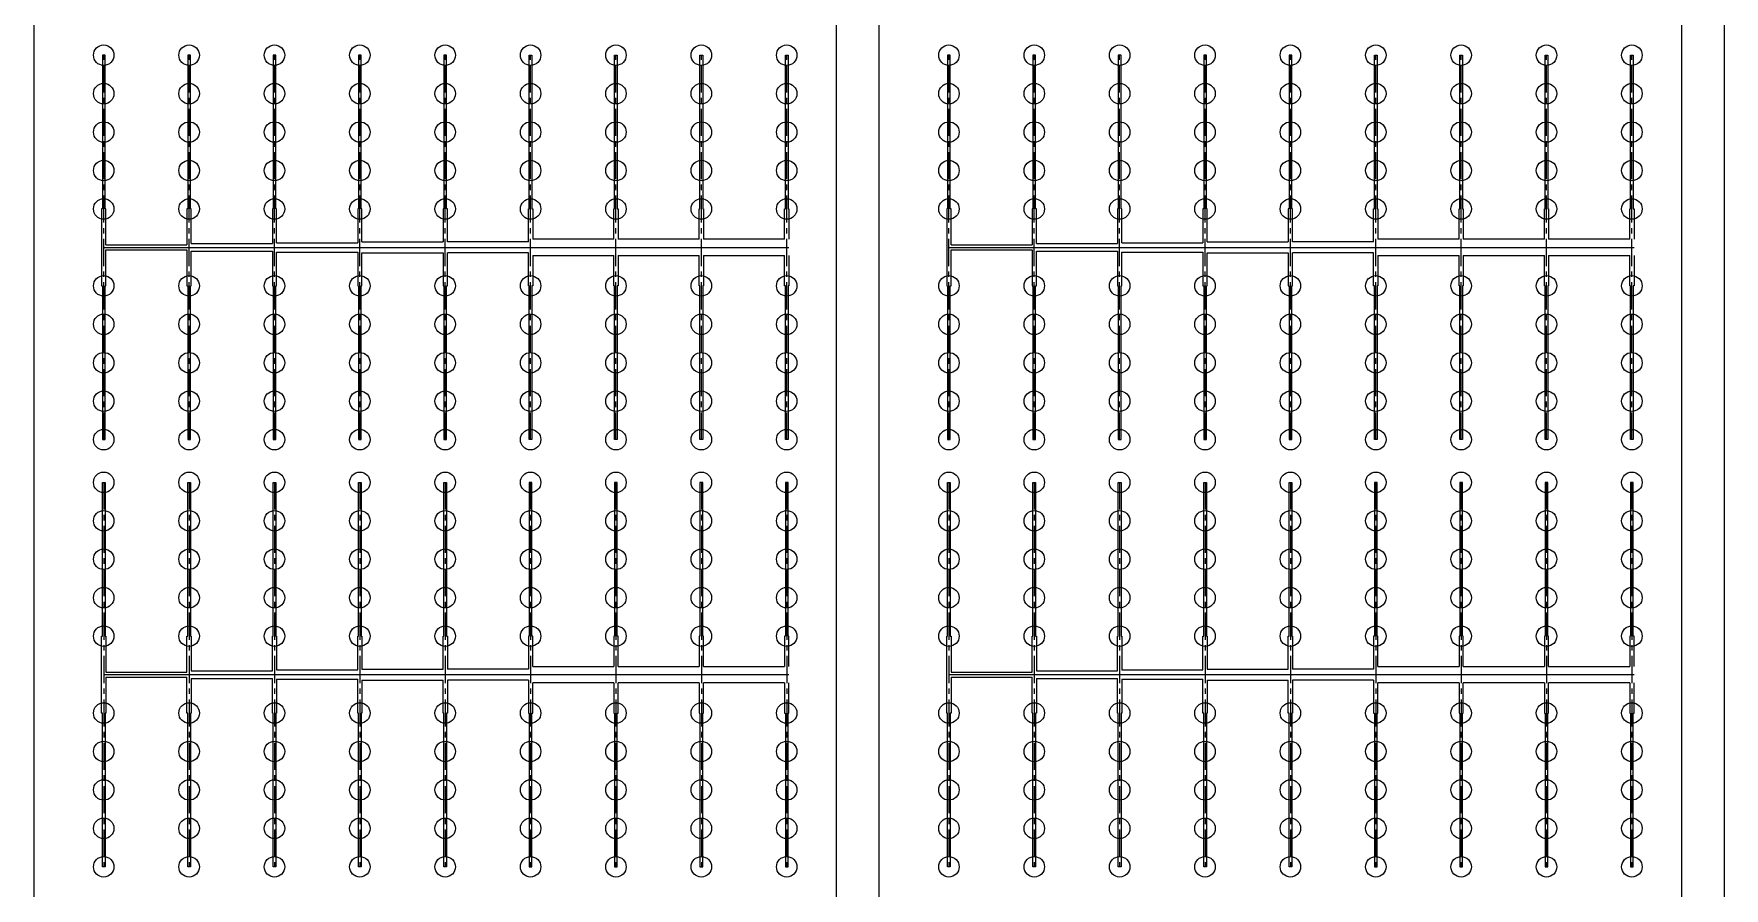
# Model space of a CAD drawing. Header units: millimetres. Extents: x -299291 to 688124, y -407813 to 623474.
# Drawn here: x -256461 to -236661, y 81980 to 91980 of the extents above; entities that cross this region are included whole.
import ezdxf

# ---------------------------------------------------------------- set-up
doc = ezdxf.new("R2010")
doc.units = ezdxf.units.MM
doc.linetypes.add('CENTER', pattern=[50.8, 31.75, -6.35, 6.35, -6.35])
doc.layers.add('轴线', color=6, linetype='CENTER')

msp = doc.modelspace()

# ---------------------------------------------------------------- linework, layer by layer
at = {"ltscale": 10}
for p, q in [((-256461.202, 111980.27), (-256461.202, 87154.41)), ((-247061.202, 111980.27), (-247061.202, 90653.898)), ((-246561.202, 111980.27), (-246561.202, 87154.41)), ((-237161.202, 111980.27), (-237161.202, 89416.118)), ((-237161.202, 111980.27), (-237161.202, 90653.898)), ((-236661.202, 111980.27), (-236661.202, 90310.368)), ((-236661.202, 111980.27), (-236661.202, 87154.41)), ((-256461.202, 96363.589), (-256461.202, 21980.27)), ((-247061.202, 92956.193), (-247061.202, 21980.27)), ((-246561.202, 92772.009), (-246561.202, 21980.27)), ((-255626.257, 91730.27), (-255658.257, 91730.27)), ((-255658.257, 91730.27), (-255658.257, 89930.27)), ((-255626.257, 89930.27), (-255626.257, 91730.27)), ((-254626.257, 91730.27), (-254658.257, 91730.27)), ((-254658.257, 91730.27), (-254658.257, 89930.27)), ((-254626.257, 89930.27), (-254626.257, 91730.27)), ((-253626.257, 91730.27), (-253658.257, 91730.27)), ((-253658.257, 91730.27), (-253658.257, 89930.27)), ((-253626.257, 89930.27), (-253626.257, 91730.27)), ((-252626.257, 91730.27), (-252658.257, 91730.27)), ((-252658.257, 91730.27), (-252658.257, 89930.27)), ((-252626.257, 89930.27), (-252626.257, 91730.27)), ((-251626.257, 91730.27), (-251658.257, 91730.27)), ((-251658.257, 91730.27), (-251658.257, 89930.27)), ((-251626.257, 89930.27), (-251626.257, 91730.27)), ((-250658.257, 89930.27), (-250658.257, 91730.27)), ((-250658.257, 91730.27), (-250626.257, 91730.27)), ((-250626.257, 91730.27), (-250626.257, 89930.27)), ((-249658.257, 89930.27), (-249658.257, 91730.27)), ((-249658.257, 91730.27), (-249626.257, 91730.27)), ((-249626.257, 91730.27), (-249626.257, 89930.27)), ((-248658.257, 89930.27), (-248658.257, 91730.27)), ((-248658.257, 91730.27), (-248626.257, 91730.27)), ((-248626.257, 91730.27), (-248626.257, 89930.27)), ((-247658.257, 89930.27), (-247658.257, 91730.27)), ((-247658.257, 91730.27), (-247626.257, 91730.27)), ((-247626.257, 91730.27), (-247626.257, 89930.27)), ((-245726.257, 91730.27), (-245758.257, 91730.27)), ((-245758.257, 91730.27), (-245758.257, 89930.27)), ((-245726.257, 89930.27), (-245726.257, 91730.27)), ((-244726.257, 91730.27), (-244758.257, 91730.27)), ((-244758.257, 91730.27), (-244758.257, 89930.27)), ((-244726.257, 89930.27), (-244726.257, 91730.27)), ((-243726.257, 91730.27), (-243758.257, 91730.27)), ((-243758.257, 91730.27), (-243758.257, 89930.27)), ((-243726.257, 89930.27), (-243726.257, 91730.27)), ((-242726.257, 91730.27), (-242758.257, 91730.27)), ((-242758.257, 91730.27), (-242758.257, 89930.27)), ((-242726.257, 89930.27), (-242726.257, 91730.27)), ((-241726.257, 91730.27), (-241758.257, 91730.27)), ((-241758.257, 91730.27), (-241758.257, 89930.27)), ((-241726.257, 89930.27), (-241726.257, 91730.27)), ((-240758.257, 89930.27), (-240758.257, 91730.27)), ((-240758.257, 91730.27), (-240726.257, 91730.27)), ((-240726.257, 91730.27), (-240726.257, 89930.27)), ((-239758.257, 89930.27), (-239758.257, 91730.27)), ((-239758.257, 91730.27), (-239726.257, 91730.27)), ((-239726.257, 91730.27), (-239726.257, 89930.27)), ((-238758.257, 89930.27), (-238758.257, 91730.27)), ((-238758.257, 91730.27), (-238726.257, 91730.27)), ((-238726.257, 91730.27), (-238726.257, 89930.27)), ((-237758.257, 89930.27), (-237758.257, 91730.27)), ((-237758.257, 91730.27), (-237726.257, 91730.27)), ((-237726.257, 91730.27), (-237726.257, 89930.27)), ((-247061.202, 90653.898), (-247061.202, 21980.27)), ((-237161.202, 90653.898), (-237161.202, 21980.27)), ((-236661.202, 90310.368), (-236661.202, 21980.27)), ((-255658.257, 89930.27), (-255667.257, 89930.27)), ((-255667.257, 89930.27), (-255667.257, 89030.27)), ((-255617.257, 89930.27), (-255626.257, 89930.27)), ((-255617.257, 89510.27), (-255617.257, 89930.27)), ((-254658.257, 89930.27), (-254667.257, 89930.27)), ((-254667.257, 89930.27), (-254667.257, 89510.27)), ((-254617.257, 89930.27), (-254626.257, 89930.27)), ((-254617.257, 89525.27), (-254617.257, 89930.27)), ((-253658.257, 89930.27), (-253667.257, 89930.27)), ((-253667.257, 89930.27), (-253667.257, 89525.27)), ((-253617.257, 89930.27), (-253626.257, 89930.27)), ((-253617.257, 89535.27), (-253617.257, 89930.27)), ((-252658.257, 89930.27), (-252667.257, 89930.27)), ((-252667.257, 89930.27), (-252667.257, 89535.27)), ((-252617.257, 89930.27), (-252626.257, 89930.27)), ((-252617.257, 89545.27), (-252617.257, 89930.27)), ((-251658.257, 89930.27), (-251667.257, 89930.27)), ((-251667.257, 89930.27), (-251667.257, 89545.27)), ((-251617.257, 89930.27), (-251626.257, 89930.27)), ((-251617.257, 89545.27), (-251617.257, 89930.27)), ((-250667.257, 89545.27), (-250667.257, 89930.27)), ((-250667.257, 89930.27), (-250658.257, 89930.27)), ((-250626.257, 89930.27), (-250617.257, 89930.27)), ((-250617.257, 89930.27), (-250617.257, 89575.27)), ((-249667.257, 89575.27), (-249667.257, 89930.27)), ((-249667.257, 89930.27), (-249658.257, 89930.27)), ((-249626.257, 89930.27), (-249617.257, 89930.27)), ((-249617.257, 89930.27), (-249617.257, 89575.27)), ((-248667.257, 89575.27), (-248667.257, 89930.27)), ((-248667.257, 89930.27), (-248658.257, 89930.27)), ((-248626.257, 89930.27), (-248617.257, 89930.27)), ((-248617.257, 89930.27), (-248617.257, 89575.27)), ((-247667.257, 89575.27), (-247667.257, 89930.27)), ((-247667.257, 89930.27), (-247658.257, 89930.27)), ((-247626.257, 89930.27), (-247617.257, 89930.27)), ((-247617.257, 89930.27), (-247617.257, 89575.27)), ((-245758.257, 89930.27), (-245767.257, 89930.27)), ((-245767.257, 89930.27), (-245767.257, 89030.27)), ((-245717.257, 89930.27), (-245726.257, 89930.27)), ((-245717.257, 89510.27), (-245717.257, 89930.27)), ((-244758.257, 89930.27), (-244767.257, 89930.27)), ((-244767.257, 89930.27), (-244767.257, 89510.27)), ((-244717.257, 89930.27), (-244726.257, 89930.27)), ((-244717.257, 89525.27), (-244717.257, 89930.27)), ((-243758.257, 89930.27), (-243767.257, 89930.27)), ((-243767.257, 89930.27), (-243767.257, 89525.27)), ((-243717.257, 89930.27), (-243726.257, 89930.27)), ((-243717.257, 89535.27), (-243717.257, 89930.27)), ((-242758.257, 89930.27), (-242767.257, 89930.27)), ((-242767.257, 89930.27), (-242767.257, 89535.27)), ((-242717.257, 89930.27), (-242726.257, 89930.27)), ((-242717.257, 89545.27), (-242717.257, 89930.27)), ((-241758.257, 89930.27), (-241767.257, 89930.27)), ((-241767.257, 89930.27), (-241767.257, 89545.27)), ((-241717.257, 89930.27), (-241726.257, 89930.27)), ((-241717.257, 89545.27), (-241717.257, 89930.27)), ((-240767.257, 89545.27), (-240767.257, 89930.27)), ((-240767.257, 89930.27), (-240758.257, 89930.27)), ((-240726.257, 89930.27), (-240717.257, 89930.27)), ((-240717.257, 89930.27), (-240717.257, 89575.27)), ((-239767.257, 89575.27), (-239767.257, 89930.27)), ((-239767.257, 89930.27), (-239758.257, 89930.27)), ((-239726.257, 89930.27), (-239717.257, 89930.27)), ((-239717.257, 89930.27), (-239717.257, 89575.27)), ((-238767.257, 89575.27), (-238767.257, 89930.27)), ((-238767.257, 89930.27), (-238758.257, 89930.27)), ((-238726.257, 89930.27), (-238717.257, 89930.27)), ((-238717.257, 89930.27), (-238717.257, 89575.27)), ((-237767.257, 89575.27), (-237767.257, 89930.27)), ((-237767.257, 89930.27), (-237758.257, 89930.27)), ((-237726.257, 89930.27), (-237717.257, 89930.27)), ((-237717.257, 89930.27), (-237717.257, 89575.27)), ((-255617.257, 89510.27), (-254667.257, 89510.27)), ((-254617.257, 89525.27), (-253667.257, 89525.27)), ((-253617.257, 89535.27), (-252667.257, 89535.27)), ((-252617.257, 89545.27), (-251667.257, 89545.27)), ((-250667.257, 89545.27), (-251617.257, 89545.27)), ((-249667.257, 89575.27), (-250617.257, 89575.27)), ((-248667.257, 89575.27), (-249617.257, 89575.27)), ((-247667.257, 89575.27), (-248617.257, 89575.27)), ((-245717.257, 89510.27), (-244767.257, 89510.27)), ((-244717.257, 89525.27), (-243767.257, 89525.27)), ((-243717.257, 89535.27), (-242767.257, 89535.27)), ((-242717.257, 89545.27), (-241767.257, 89545.27)), ((-240767.257, 89545.27), (-241717.257, 89545.27)), ((-239767.257, 89575.27), (-240717.257, 89575.27)), ((-238767.257, 89575.27), (-239717.257, 89575.27)), ((-237767.257, 89575.27), (-238717.257, 89575.27)), ((-255642.257, 89480.27), (-247617.257, 89480.27)), ((-255617.257, 89030.27), (-255617.257, 89450.27)), ((-255617.257, 89450.27), (-254667.257, 89450.27)), ((-254667.257, 89450.27), (-254667.257, 89030.27)), ((-254617.257, 89030.27), (-254617.257, 89435.27)), ((-254617.257, 89435.27), (-253667.257, 89435.27)), ((-253667.257, 89435.27), (-253667.257, 89030.27)), ((-253617.257, 89030.27), (-253617.257, 89425.27)), ((-253617.257, 89425.27), (-252667.257, 89425.27)), ((-252667.257, 89425.27), (-252667.257, 89030.27)), ((-252617.257, 89030.27), (-252617.257, 89415.27)), ((-252617.257, 89415.27), (-251667.257, 89415.27)), ((-251667.257, 89415.27), (-251667.257, 89030.27)), ((-251617.257, 89030.27), (-251617.257, 89415.27)), ((-250667.257, 89415.27), (-251617.257, 89415.27)), ((-250667.257, 89030.27), (-250667.257, 89415.27)), ((-250617.257, 89385.27), (-250617.257, 89030.27)), ((-250617.257, 89385.27), (-249667.257, 89385.27)), ((-249667.257, 89030.27), (-249667.257, 89385.27)), ((-249617.257, 89385.27), (-249617.257, 89030.27)), ((-249617.257, 89385.27), (-248667.257, 89385.27)), ((-248667.257, 89030.27), (-248667.257, 89385.27)), ((-248617.257, 89385.27), (-248617.257, 89030.27)), ((-248617.257, 89385.27), (-247667.257, 89385.27)), ((-247667.257, 89030.27), (-247667.257, 89385.27)), ((-247617.257, 89385.27), (-247617.257, 89030.27)), ((-245742.257, 89480.27), (-237717.257, 89480.27)), ((-245717.257, 89030.27), (-245717.257, 89450.27)), ((-245717.257, 89450.27), (-244767.257, 89450.27)), ((-244767.257, 89450.27), (-244767.257, 89030.27)), ((-244717.257, 89030.27), (-244717.257, 89435.27)), ((-244717.257, 89435.27), (-243767.257, 89435.27)), ((-243767.257, 89435.27), (-243767.257, 89030.27)), ((-243717.257, 89030.27), (-243717.257, 89425.27)), ((-243717.257, 89425.27), (-242767.257, 89425.27)), ((-242767.257, 89425.27), (-242767.257, 89030.27)), ((-242717.257, 89030.27), (-242717.257, 89415.27)), ((-242717.257, 89415.27), (-241767.257, 89415.27)), ((-241767.257, 89415.27), (-241767.257, 89030.27)), ((-241717.257, 89030.27), (-241717.257, 89415.27)), ((-240767.257, 89415.27), (-241717.257, 89415.27)), ((-240767.257, 89030.27), (-240767.257, 89415.27)), ((-240717.257, 89385.27), (-240717.257, 89030.27)), ((-240717.257, 89385.27), (-239767.257, 89385.27)), ((-239767.257, 89030.27), (-239767.257, 89385.27)), ((-239717.257, 89385.27), (-239717.257, 89030.27)), ((-239717.257, 89385.27), (-238767.257, 89385.27)), ((-238767.257, 89030.27), (-238767.257, 89385.27)), ((-238717.257, 89385.27), (-238717.257, 89030.27)), ((-238717.257, 89385.27), (-237767.257, 89385.27)), ((-237767.257, 89030.27), (-237767.257, 89385.27)), ((-237717.257, 89385.27), (-237717.257, 89030.27)), ((-237161.202, 89416.118), (-237161.202, 21980.27)), ((-255667.257, 89030.27), (-255658.257, 89030.27)), ((-255658.257, 89030.27), (-255658.257, 87230.27)), ((-255626.257, 87230.27), (-255626.257, 89030.27)), ((-255626.257, 89030.27), (-255617.257, 89030.27)), ((-254667.257, 89030.27), (-254658.257, 89030.27)), ((-254658.257, 89030.27), (-254658.257, 87230.27)), ((-254626.257, 87230.27), (-254626.257, 89030.27)), ((-254626.257, 89030.27), (-254617.257, 89030.27)), ((-253667.257, 89030.27), (-253658.257, 89030.27)), ((-253658.257, 89030.27), (-253658.257, 87230.27)), ((-253626.257, 87230.27), (-253626.257, 89030.27)), ((-253626.257, 89030.27), (-253617.257, 89030.27)), ((-252667.257, 89030.27), (-252658.257, 89030.27)), ((-252658.257, 89030.27), (-252658.257, 87230.27)), ((-252626.257, 87230.27), (-252626.257, 89030.27)), ((-252626.257, 89030.27), (-252617.257, 89030.27)), ((-251667.257, 89030.27), (-251658.257, 89030.27)), ((-251658.257, 89030.27), (-251658.257, 87230.27)), ((-251626.257, 87230.27), (-251626.257, 89030.27)), ((-251626.257, 89030.27), (-251617.257, 89030.27)), ((-250658.257, 89030.27), (-250667.257, 89030.27)), ((-250658.257, 87230.27), (-250658.257, 89030.27)), ((-250617.257, 89030.27), (-250626.257, 89030.27)), ((-250626.257, 89030.27), (-250626.257, 87230.27)), ((-249658.257, 89030.27), (-249667.257, 89030.27)), ((-249658.257, 87230.27), (-249658.257, 89030.27)), ((-249617.257, 89030.27), (-249626.257, 89030.27)), ((-249626.257, 89030.27), (-249626.257, 87230.27)), ((-248658.257, 89030.27), (-248667.257, 89030.27)), ((-248658.257, 87230.27), (-248658.257, 89030.27)), ((-248617.257, 89030.27), (-248626.257, 89030.27)), ((-248626.257, 89030.27), (-248626.257, 87230.27)), ((-247658.257, 89030.27), (-247667.257, 89030.27)), ((-247658.257, 87230.27), (-247658.257, 89030.27)), ((-247617.257, 89030.27), (-247626.257, 89030.27)), ((-247626.257, 89030.27), (-247626.257, 87230.27)), ((-245767.257, 89030.27), (-245758.257, 89030.27)), ((-245758.257, 89030.27), (-245758.257, 87230.27)), ((-245726.257, 87230.27), (-245726.257, 89030.27)), ((-245726.257, 89030.27), (-245717.257, 89030.27)), ((-244767.257, 89030.27), (-244758.257, 89030.27)), ((-244758.257, 89030.27), (-244758.257, 87230.27)), ((-244726.257, 87230.27), (-244726.257, 89030.27)), ((-244726.257, 89030.27), (-244717.257, 89030.27)), ((-243767.257, 89030.27), (-243758.257, 89030.27)), ((-243758.257, 89030.27), (-243758.257, 87230.27)), ((-243726.257, 87230.27), (-243726.257, 89030.27)), ((-243726.257, 89030.27), (-243717.257, 89030.27)), ((-242767.257, 89030.27), (-242758.257, 89030.27)), ((-242758.257, 89030.27), (-242758.257, 87230.27)), ((-242726.257, 87230.27), (-242726.257, 89030.27)), ((-242726.257, 89030.27), (-242717.257, 89030.27)), ((-241767.257, 89030.27), (-241758.257, 89030.27)), ((-241758.257, 89030.27), (-241758.257, 87230.27)), ((-241726.257, 87230.27), (-241726.257, 89030.27)), ((-241726.257, 89030.27), (-241717.257, 89030.27)), ((-240758.257, 89030.27), (-240767.257, 89030.27)), ((-240758.257, 87230.27), (-240758.257, 89030.27)), ((-240717.257, 89030.27), (-240726.257, 89030.27)), ((-240726.257, 89030.27), (-240726.257, 87230.27)), ((-239758.257, 89030.27), (-239767.257, 89030.27)), ((-239758.257, 87230.27), (-239758.257, 89030.27)), ((-239717.257, 89030.27), (-239726.257, 89030.27)), ((-239726.257, 89030.27), (-239726.257, 87230.27)), ((-238758.257, 89030.27), (-238767.257, 89030.27)), ((-238758.257, 87230.27), (-238758.257, 89030.27)), ((-238717.257, 89030.27), (-238726.257, 89030.27)), ((-238726.257, 89030.27), (-238726.257, 87230.27)), ((-237758.257, 89030.27), (-237767.257, 89030.27)), ((-237758.257, 87230.27), (-237758.257, 89030.27)), ((-237717.257, 89030.27), (-237726.257, 89030.27)), ((-237726.257, 89030.27), (-237726.257, 87230.27)), ((-256461.202, 87154.41), (-256461.202, 21980.27)), ((-255658.257, 87230.27), (-255626.257, 87230.27)), ((-254658.257, 87230.27), (-254626.257, 87230.27)), ((-253658.257, 87230.27), (-253626.257, 87230.27)), ((-252658.257, 87230.27), (-252626.257, 87230.27)), ((-251658.257, 87230.27), (-251626.257, 87230.27)), ((-250626.257, 87230.27), (-250658.257, 87230.27)), ((-249626.257, 87230.27), (-249658.257, 87230.27)), ((-248626.257, 87230.27), (-248658.257, 87230.27)), ((-247626.257, 87230.27), (-247658.257, 87230.27)), ((-246561.202, 87154.41), (-246561.202, 21980.27)), ((-245758.257, 87230.27), (-245726.257, 87230.27)), ((-244758.257, 87230.27), (-244726.257, 87230.27)), ((-243758.257, 87230.27), (-243726.257, 87230.27)), ((-242758.257, 87230.27), (-242726.257, 87230.27)), ((-241758.257, 87230.27), (-241726.257, 87230.27)), ((-240726.257, 87230.27), (-240758.257, 87230.27)), ((-239726.257, 87230.27), (-239758.257, 87230.27)), ((-238726.257, 87230.27), (-238758.257, 87230.27)), ((-237726.257, 87230.27), (-237758.257, 87230.27)), ((-236661.202, 87154.41), (-236661.202, 21980.27)), ((-255658.257, 86730.27), (-255626.257, 86730.27)), ((-255658.257, 84930.27), (-255658.257, 86730.27)), ((-255626.257, 86730.27), (-255626.257, 84930.27)), ((-254658.257, 86730.27), (-254626.257, 86730.27)), ((-254658.257, 84930.27), (-254658.257, 86730.27)), ((-254626.257, 86730.27), (-254626.257, 84930.27)), ((-253658.257, 86730.27), (-253626.257, 86730.27)), ((-253658.257, 84930.27), (-253658.257, 86730.27)), ((-253626.257, 86730.27), (-253626.257, 84930.27)), ((-252658.257, 86730.27), (-252626.257, 86730.27)), ((-252658.257, 84930.27), (-252658.257, 86730.27)), ((-252626.257, 86730.27), (-252626.257, 84930.27)), ((-251658.257, 86730.27), (-251626.257, 86730.27)), ((-251658.257, 84930.27), (-251658.257, 86730.27)), ((-251626.257, 86730.27), (-251626.257, 84930.27)), ((-250626.257, 86730.27), (-250658.257, 86730.27)), ((-250658.257, 86730.27), (-250658.257, 84930.27)), ((-250626.257, 84930.27), (-250626.257, 86730.27)), ((-249626.257, 86730.27), (-249658.257, 86730.27)), ((-249658.257, 86730.27), (-249658.257, 84930.27)), ((-249626.257, 84930.27), (-249626.257, 86730.27)), ((-248626.257, 86730.27), (-248658.257, 86730.27)), ((-248658.257, 86730.27), (-248658.257, 84930.27)), ((-248626.257, 84930.27), (-248626.257, 86730.27)), ((-247626.257, 86730.27), (-247658.257, 86730.27)), ((-247658.257, 86730.27), (-247658.257, 84930.27)), ((-247626.257, 84930.27), (-247626.257, 86730.27)), ((-245758.257, 86730.27), (-245726.257, 86730.27)), ((-245758.257, 84930.27), (-245758.257, 86730.27)), ((-245726.257, 86730.27), (-245726.257, 84930.27)), ((-244758.257, 86730.27), (-244726.257, 86730.27)), ((-244758.257, 84930.27), (-244758.257, 86730.27)), ((-244726.257, 86730.27), (-244726.257, 84930.27)), ((-243758.257, 86730.27), (-243726.257, 86730.27)), ((-243758.257, 84930.27), (-243758.257, 86730.27)), ((-243726.257, 86730.27), (-243726.257, 84930.27)), ((-242758.257, 86730.27), (-242726.257, 86730.27)), ((-242758.257, 84930.27), (-242758.257, 86730.27)), ((-242726.257, 86730.27), (-242726.257, 84930.27)), ((-241758.257, 86730.27), (-241726.257, 86730.27)), ((-241758.257, 84930.27), (-241758.257, 86730.27)), ((-241726.257, 86730.27), (-241726.257, 84930.27)), ((-240726.257, 86730.27), (-240758.257, 86730.27)), ((-240758.257, 86730.27), (-240758.257, 84930.27)), ((-240726.257, 84930.27), (-240726.257, 86730.27)), ((-239726.257, 86730.27), (-239758.257, 86730.27)), ((-239758.257, 86730.27), (-239758.257, 84930.27)), ((-239726.257, 84930.27), (-239726.257, 86730.27)), ((-238726.257, 86730.27), (-238758.257, 86730.27)), ((-238758.257, 86730.27), (-238758.257, 84930.27)), ((-238726.257, 84930.27), (-238726.257, 86730.27)), ((-237726.257, 86730.27), (-237758.257, 86730.27)), ((-237758.257, 86730.27), (-237758.257, 84930.27)), ((-237726.257, 84930.27), (-237726.257, 86730.27)), ((-255667.257, 84030.27), (-255667.257, 84930.27)), ((-255667.257, 84930.27), (-255658.257, 84930.27)), ((-255626.257, 84930.27), (-255617.257, 84930.27)), ((-255617.257, 84930.27), (-255617.257, 84510.27)), ((-254667.257, 84510.27), (-254667.257, 84930.27)), ((-254667.257, 84930.27), (-254658.257, 84930.27)), ((-254626.257, 84930.27), (-254617.257, 84930.27)), ((-254617.257, 84930.27), (-254617.257, 84525.27)), ((-253667.257, 84525.27), (-253667.257, 84930.27)), ((-253667.257, 84930.27), (-253658.257, 84930.27)), ((-253626.257, 84930.27), (-253617.257, 84930.27)), ((-253617.257, 84930.27), (-253617.257, 84535.27)), ((-252667.257, 84535.27), (-252667.257, 84930.27)), ((-252667.257, 84930.27), (-252658.257, 84930.27)), ((-252626.257, 84930.27), (-252617.257, 84930.27)), ((-252617.257, 84930.27), (-252617.257, 84545.27)), ((-251667.257, 84545.27), (-251667.257, 84930.27)), ((-251667.257, 84930.27), (-251658.257, 84930.27)), ((-251626.257, 84930.27), (-251617.257, 84930.27)), ((-251617.257, 84930.27), (-251617.257, 84545.27)), ((-250658.257, 84930.27), (-250667.257, 84930.27)), ((-250667.257, 84930.27), (-250667.257, 84545.27)), ((-250617.257, 84930.27), (-250626.257, 84930.27)), ((-250617.257, 84575.27), (-250617.257, 84930.27)), ((-249658.257, 84930.27), (-249667.257, 84930.27)), ((-249667.257, 84930.27), (-249667.257, 84575.27)), ((-249617.257, 84930.27), (-249626.257, 84930.27)), ((-249617.257, 84575.27), (-249617.257, 84930.27)), ((-248658.257, 84930.27), (-248667.257, 84930.27)), ((-248667.257, 84930.27), (-248667.257, 84575.27)), ((-248617.257, 84930.27), (-248626.257, 84930.27)), ((-248617.257, 84575.27), (-248617.257, 84930.27)), ((-247658.257, 84930.27), (-247667.257, 84930.27)), ((-247667.257, 84930.27), (-247667.257, 84575.27)), ((-247617.257, 84930.27), (-247626.257, 84930.27)), ((-247617.257, 84575.27), (-247617.257, 84930.27)), ((-245767.257, 84030.27), (-245767.257, 84930.27)), ((-245767.257, 84930.27), (-245758.257, 84930.27)), ((-245726.257, 84930.27), (-245717.257, 84930.27)), ((-245717.257, 84930.27), (-245717.257, 84510.27)), ((-244767.257, 84510.27), (-244767.257, 84930.27)), ((-244767.257, 84930.27), (-244758.257, 84930.27)), ((-244726.257, 84930.27), (-244717.257, 84930.27)), ((-244717.257, 84930.27), (-244717.257, 84525.27)), ((-243767.257, 84525.27), (-243767.257, 84930.27)), ((-243767.257, 84930.27), (-243758.257, 84930.27)), ((-243726.257, 84930.27), (-243717.257, 84930.27)), ((-243717.257, 84930.27), (-243717.257, 84535.27)), ((-242767.257, 84535.27), (-242767.257, 84930.27)), ((-242767.257, 84930.27), (-242758.257, 84930.27)), ((-242726.257, 84930.27), (-242717.257, 84930.27)), ((-242717.257, 84930.27), (-242717.257, 84545.27)), ((-241767.257, 84545.27), (-241767.257, 84930.27)), ((-241767.257, 84930.27), (-241758.257, 84930.27)), ((-241726.257, 84930.27), (-241717.257, 84930.27)), ((-241717.257, 84930.27), (-241717.257, 84545.27)), ((-240758.257, 84930.27), (-240767.257, 84930.27)), ((-240767.257, 84930.27), (-240767.257, 84545.27)), ((-240717.257, 84930.27), (-240726.257, 84930.27)), ((-240717.257, 84575.27), (-240717.257, 84930.27)), ((-239758.257, 84930.27), (-239767.257, 84930.27)), ((-239767.257, 84930.27), (-239767.257, 84575.27)), ((-239717.257, 84930.27), (-239726.257, 84930.27)), ((-239717.257, 84575.27), (-239717.257, 84930.27)), ((-238758.257, 84930.27), (-238767.257, 84930.27)), ((-238767.257, 84930.27), (-238767.257, 84575.27)), ((-238717.257, 84930.27), (-238726.257, 84930.27)), ((-238717.257, 84575.27), (-238717.257, 84930.27)), ((-237758.257, 84930.27), (-237767.257, 84930.27)), ((-237767.257, 84930.27), (-237767.257, 84575.27)), ((-237717.257, 84930.27), (-237726.257, 84930.27)), ((-237717.257, 84575.27), (-237717.257, 84930.27)), ((-250617.257, 84575.27), (-249667.257, 84575.27)), ((-249617.257, 84575.27), (-248667.257, 84575.27)), ((-248617.257, 84575.27), (-247667.257, 84575.27)), ((-240717.257, 84575.27), (-239767.257, 84575.27)), ((-239717.257, 84575.27), (-238767.257, 84575.27)), ((-238717.257, 84575.27), (-237767.257, 84575.27)), ((-255642.257, 84480.27), (-247617.257, 84480.27)), ((-255617.257, 84510.27), (-254667.257, 84510.27)), ((-255617.257, 84450.27), (-255617.257, 84030.27)), ((-255617.257, 84450.27), (-254667.257, 84450.27)), ((-254667.257, 84030.27), (-254667.257, 84450.27)), ((-254617.257, 84525.27), (-253667.257, 84525.27)), ((-254617.257, 84435.27), (-254617.257, 84030.27)), ((-254617.257, 84435.27), (-253667.257, 84435.27)), ((-253667.257, 84030.27), (-253667.257, 84435.27)), ((-253617.257, 84535.27), (-252667.257, 84535.27)), ((-253617.257, 84425.27), (-253617.257, 84030.27)), ((-253617.257, 84425.27), (-252667.257, 84425.27)), ((-252667.257, 84030.27), (-252667.257, 84425.27)), ((-252617.257, 84545.27), (-251667.257, 84545.27)), ((-252617.257, 84415.27), (-252617.257, 84030.27)), ((-252617.257, 84415.27), (-251667.257, 84415.27)), ((-251667.257, 84030.27), (-251667.257, 84415.27)), ((-250667.257, 84545.27), (-251617.257, 84545.27)), ((-251617.257, 84415.27), (-251617.257, 84030.27)), ((-250667.257, 84415.27), (-251617.257, 84415.27)), ((-250667.257, 84415.27), (-250667.257, 84030.27)), ((-250617.257, 84030.27), (-250617.257, 84385.27)), ((-249667.257, 84385.27), (-250617.257, 84385.27)), ((-249667.257, 84385.27), (-249667.257, 84030.27)), ((-249617.257, 84030.27), (-249617.257, 84385.27)), ((-248667.257, 84385.27), (-249617.257, 84385.27)), ((-248667.257, 84385.27), (-248667.257, 84030.27)), ((-248617.257, 84030.27), (-248617.257, 84385.27)), ((-247667.257, 84385.27), (-248617.257, 84385.27)), ((-247667.257, 84385.27), (-247667.257, 84030.27)), ((-247617.257, 84030.27), (-247617.257, 84385.27)), ((-245742.257, 84480.27), (-237717.257, 84480.27)), ((-245717.257, 84510.27), (-244767.257, 84510.27)), ((-245717.257, 84450.27), (-245717.257, 84030.27)), ((-245717.257, 84450.27), (-244767.257, 84450.27)), ((-244767.257, 84030.27), (-244767.257, 84450.27)), ((-244717.257, 84525.27), (-243767.257, 84525.27)), ((-244717.257, 84435.27), (-244717.257, 84030.27)), ((-244717.257, 84435.27), (-243767.257, 84435.27)), ((-243767.257, 84030.27), (-243767.257, 84435.27)), ((-243717.257, 84535.27), (-242767.257, 84535.27)), ((-243717.257, 84425.27), (-243717.257, 84030.27)), ((-243717.257, 84425.27), (-242767.257, 84425.27)), ((-242767.257, 84030.27), (-242767.257, 84425.27)), ((-242717.257, 84545.27), (-241767.257, 84545.27)), ((-242717.257, 84415.27), (-242717.257, 84030.27)), ((-242717.257, 84415.27), (-241767.257, 84415.27)), ((-241767.257, 84030.27), (-241767.257, 84415.27)), ((-240767.257, 84545.27), (-241717.257, 84545.27)), ((-241717.257, 84415.27), (-241717.257, 84030.27)), ((-240767.257, 84415.27), (-241717.257, 84415.27)), ((-240767.257, 84415.27), (-240767.257, 84030.27)), ((-240717.257, 84030.27), (-240717.257, 84385.27)), ((-239767.257, 84385.27), (-240717.257, 84385.27)), ((-239767.257, 84385.27), (-239767.257, 84030.27)), ((-239717.257, 84030.27), (-239717.257, 84385.27)), ((-238767.257, 84385.27), (-239717.257, 84385.27)), ((-238767.257, 84385.27), (-238767.257, 84030.27)), ((-238717.257, 84030.27), (-238717.257, 84385.27)), ((-237767.257, 84385.27), (-238717.257, 84385.27)), ((-237767.257, 84385.27), (-237767.257, 84030.27)), ((-237717.257, 84030.27), (-237717.257, 84385.27)), ((-255658.257, 84030.27), (-255667.257, 84030.27)), ((-255658.257, 82230.27), (-255658.257, 84030.27)), ((-255617.257, 84030.27), (-255626.257, 84030.27)), ((-255626.257, 84030.27), (-255626.257, 82230.27)), ((-254658.257, 84030.27), (-254667.257, 84030.27)), ((-254658.257, 82230.27), (-254658.257, 84030.27)), ((-254617.257, 84030.27), (-254626.257, 84030.27)), ((-254626.257, 84030.27), (-254626.257, 82230.27)), ((-253658.257, 84030.27), (-253667.257, 84030.27)), ((-253658.257, 82230.27), (-253658.257, 84030.27)), ((-253617.257, 84030.27), (-253626.257, 84030.27)), ((-253626.257, 84030.27), (-253626.257, 82230.27)), ((-252658.257, 84030.27), (-252667.257, 84030.27)), ((-252658.257, 82230.27), (-252658.257, 84030.27)), ((-252617.257, 84030.27), (-252626.257, 84030.27)), ((-252626.257, 84030.27), (-252626.257, 82230.27)), ((-251658.257, 84030.27), (-251667.257, 84030.27)), ((-251658.257, 82230.27), (-251658.257, 84030.27)), ((-251617.257, 84030.27), (-251626.257, 84030.27)), ((-251626.257, 84030.27), (-251626.257, 82230.27)), ((-250667.257, 84030.27), (-250658.257, 84030.27)), ((-250658.257, 84030.27), (-250658.257, 82230.27)), ((-250626.257, 82230.27), (-250626.257, 84030.27)), ((-250626.257, 84030.27), (-250617.257, 84030.27)), ((-249667.257, 84030.27), (-249658.257, 84030.27)), ((-249658.257, 84030.27), (-249658.257, 82230.27)), ((-249626.257, 82230.27), (-249626.257, 84030.27)), ((-249626.257, 84030.27), (-249617.257, 84030.27)), ((-248667.257, 84030.27), (-248658.257, 84030.27)), ((-248658.257, 84030.27), (-248658.257, 82230.27)), ((-248626.257, 82230.27), (-248626.257, 84030.27)), ((-248626.257, 84030.27), (-248617.257, 84030.27)), ((-247667.257, 84030.27), (-247658.257, 84030.27)), ((-247658.257, 84030.27), (-247658.257, 82230.27)), ((-247626.257, 82230.27), (-247626.257, 84030.27)), ((-247626.257, 84030.27), (-247617.257, 84030.27)), ((-245758.257, 84030.27), (-245767.257, 84030.27)), ((-245758.257, 82230.27), (-245758.257, 84030.27)), ((-245717.257, 84030.27), (-245726.257, 84030.27)), ((-245726.257, 84030.27), (-245726.257, 82230.27)), ((-244758.257, 84030.27), (-244767.257, 84030.27)), ((-244758.257, 82230.27), (-244758.257, 84030.27)), ((-244717.257, 84030.27), (-244726.257, 84030.27)), ((-244726.257, 84030.27), (-244726.257, 82230.27)), ((-243758.257, 84030.27), (-243767.257, 84030.27)), ((-243758.257, 82230.27), (-243758.257, 84030.27)), ((-243717.257, 84030.27), (-243726.257, 84030.27)), ((-243726.257, 84030.27), (-243726.257, 82230.27)), ((-242758.257, 84030.27), (-242767.257, 84030.27)), ((-242758.257, 82230.27), (-242758.257, 84030.27)), ((-242717.257, 84030.27), (-242726.257, 84030.27)), ((-242726.257, 84030.27), (-242726.257, 82230.27)), ((-241758.257, 84030.27), (-241767.257, 84030.27)), ((-241758.257, 82230.27), (-241758.257, 84030.27)), ((-241717.257, 84030.27), (-241726.257, 84030.27)), ((-241726.257, 84030.27), (-241726.257, 82230.27)), ((-240767.257, 84030.27), (-240758.257, 84030.27)), ((-240758.257, 84030.27), (-240758.257, 82230.27)), ((-240726.257, 82230.27), (-240726.257, 84030.27)), ((-240726.257, 84030.27), (-240717.257, 84030.27)), ((-239767.257, 84030.27), (-239758.257, 84030.27)), ((-239758.257, 84030.27), (-239758.257, 82230.27)), ((-239726.257, 82230.27), (-239726.257, 84030.27)), ((-239726.257, 84030.27), (-239717.257, 84030.27)), ((-238767.257, 84030.27), (-238758.257, 84030.27)), ((-238758.257, 84030.27), (-238758.257, 82230.27)), ((-238726.257, 82230.27), (-238726.257, 84030.27)), ((-238726.257, 84030.27), (-238717.257, 84030.27)), ((-237767.257, 84030.27), (-237758.257, 84030.27)), ((-237758.257, 84030.27), (-237758.257, 82230.27)), ((-237726.257, 82230.27), (-237726.257, 84030.27)), ((-237726.257, 84030.27), (-237717.257, 84030.27)), ((-255626.257, 82230.27), (-255658.257, 82230.27)), ((-254626.257, 82230.27), (-254658.257, 82230.27)), ((-253626.257, 82230.27), (-253658.257, 82230.27)), ((-252626.257, 82230.27), (-252658.257, 82230.27)), ((-251626.257, 82230.27), (-251658.257, 82230.27)), ((-250658.257, 82230.27), (-250626.257, 82230.27)), ((-249658.257, 82230.27), (-249626.257, 82230.27)), ((-248658.257, 82230.27), (-248626.257, 82230.27)), ((-247658.257, 82230.27), (-247626.257, 82230.27)), ((-245726.257, 82230.27), (-245758.257, 82230.27)), ((-244726.257, 82230.27), (-244758.257, 82230.27)), ((-243726.257, 82230.27), (-243758.257, 82230.27)), ((-242726.257, 82230.27), (-242758.257, 82230.27)), ((-241726.257, 82230.27), (-241758.257, 82230.27)), ((-240758.257, 82230.27), (-240726.257, 82230.27)), ((-239758.257, 82230.27), (-239726.257, 82230.27)), ((-238758.257, 82230.27), (-238726.257, 82230.27)), ((-237758.257, 82230.27), (-237726.257, 82230.27))]:
    msp.add_line(p, q, dxfattribs=at)
for centre in [(-255642.257, 91730.27), (-254642.257, 91730.27), (-253642.257, 91730.27), (-252642.257, 91730.27), (-251642.257, 91730.27), (-250642.257, 91730.27), (-249642.257, 91730.27), (-248642.257, 91730.27), (-247642.257, 91730.27), (-245742.257, 91730.27), (-244742.257, 91730.27), (-243742.257, 91730.27), (-242742.257, 91730.27), (-241742.257, 91730.27), (-240742.257, 91730.27), (-239742.257, 91730.27), (-238742.257, 91730.27), (-237742.257, 91730.27), (-255642.257, 91280.27), (-254642.257, 91280.27), (-253642.257, 91280.27), (-252642.257, 91280.27), (-251642.257, 91280.27), (-250642.257, 91280.27), (-249642.257, 91280.27), (-248642.257, 91280.27), (-247642.257, 91280.27), (-245742.257, 91280.27), (-244742.257, 91280.27), (-243742.257, 91280.27), (-242742.257, 91280.27), (-241742.257, 91280.27), (-240742.257, 91280.27), (-239742.257, 91280.27), (-238742.257, 91280.27), (-237742.257, 91280.27), (-255642.257, 90830.27), (-254642.257, 90830.27), (-253642.257, 90830.27), (-252642.257, 90830.27), (-251642.257, 90830.27), (-250642.257, 90830.27), (-249642.257, 90830.27), (-248642.257, 90830.27), (-247642.257, 90830.27), (-245742.257, 90830.27), (-244742.257, 90830.27), (-243742.257, 90830.27), (-242742.257, 90830.27), (-241742.257, 90830.27), (-240742.257, 90830.27), (-239742.257, 90830.27), (-238742.257, 90830.27), (-237742.257, 90830.27), (-255642.257, 90380.27), (-254642.257, 90380.27), (-253642.257, 90380.27), (-252642.257, 90380.27), (-251642.257, 90380.27), (-250642.257, 90380.27), (-249642.257, 90380.27), (-248642.257, 90380.27), (-247642.257, 90380.27), (-245742.257, 90380.27), (-244742.257, 90380.27), (-243742.257, 90380.27), (-242742.257, 90380.27), (-241742.257, 90380.27), (-240742.257, 90380.27), (-239742.257, 90380.27), (-238742.257, 90380.27), (-237742.257, 90380.27), (-255642.257, 89930.27), (-254642.257, 89930.27), (-253642.257, 89930.27), (-252642.257, 89930.27), (-251642.257, 89930.27), (-250642.257, 89930.27), (-249642.257, 89930.27), (-248642.257, 89930.27), (-247642.257, 89930.27), (-245742.257, 89930.27), (-244742.257, 89930.27), (-243742.257, 89930.27), (-242742.257, 89930.27), (-241742.257, 89930.27), (-240742.257, 89930.27), (-239742.257, 89930.27), (-238742.257, 89930.27), (-237742.257, 89930.27), (-255642.257, 89030.27), (-254642.257, 89030.27), (-253642.257, 89030.27), (-252642.257, 89030.27), (-251642.257, 89030.27), (-250642.257, 89030.27), (-249642.257, 89030.27), (-248642.257, 89030.27), (-247642.257, 89030.27), (-245742.257, 89030.27), (-244742.257, 89030.27), (-243742.257, 89030.27), (-242742.257, 89030.27), (-241742.257, 89030.27), (-240742.257, 89030.27), (-239742.257, 89030.27), (-238742.257, 89030.27), (-237742.257, 89030.27), (-255642.257, 88580.27), (-254642.257, 88580.27), (-253642.257, 88580.27), (-252642.257, 88580.27), (-251642.257, 88580.27), (-250642.257, 88580.27), (-249642.257, 88580.27), (-248642.257, 88580.27), (-247642.257, 88580.27), (-245742.257, 88580.27), (-244742.257, 88580.27), (-243742.257, 88580.27), (-242742.257, 88580.27), (-241742.257, 88580.27), (-240742.257, 88580.27), (-239742.257, 88580.27), (-238742.257, 88580.27), (-237742.257, 88580.27), (-255642.257, 88130.27), (-254642.257, 88130.27), (-253642.257, 88130.27), (-252642.257, 88130.27), (-251642.257, 88130.27), (-250642.257, 88130.27), (-249642.257, 88130.27), (-248642.257, 88130.27), (-247642.257, 88130.27), (-245742.257, 88130.27), (-244742.257, 88130.27), (-243742.257, 88130.27), (-242742.257, 88130.27), (-241742.257, 88130.27), (-240742.257, 88130.27), (-239742.257, 88130.27), (-238742.257, 88130.27), (-237742.257, 88130.27), (-255642.257, 87680.27), (-254642.257, 87680.27), (-253642.257, 87680.27), (-252642.257, 87680.27), (-251642.257, 87680.27), (-250642.257, 87680.27), (-249642.257, 87680.27), (-248642.257, 87680.27), (-247642.257, 87680.27), (-245742.257, 87680.27), (-244742.257, 87680.27), (-243742.257, 87680.27), (-242742.257, 87680.27), (-241742.257, 87680.27), (-240742.257, 87680.27), (-239742.257, 87680.27), (-238742.257, 87680.27), (-237742.257, 87680.27), (-255642.257, 87230.27), (-254642.257, 87230.27), (-253642.257, 87230.27), (-252642.257, 87230.27), (-251642.257, 87230.27), (-250642.257, 87230.27), (-249642.257, 87230.27), (-248642.257, 87230.27), (-247642.257, 87230.27), (-245742.257, 87230.27), (-244742.257, 87230.27), (-243742.257, 87230.27), (-242742.257, 87230.27), (-241742.257, 87230.27), (-240742.257, 87230.27), (-239742.257, 87230.27), (-238742.257, 87230.27), (-237742.257, 87230.27), (-255642.257, 86730.27), (-254642.257, 86730.27), (-253642.257, 86730.27), (-252642.257, 86730.27), (-251642.257, 86730.27), (-250642.257, 86730.27), (-249642.257, 86730.27), (-248642.257, 86730.27), (-247642.257, 86730.27), (-245742.257, 86730.27), (-244742.257, 86730.27), (-243742.257, 86730.27), (-242742.257, 86730.27), (-241742.257, 86730.27), (-240742.257, 86730.27), (-239742.257, 86730.27), (-238742.257, 86730.27), (-237742.257, 86730.27), (-255642.257, 86280.27), (-254642.257, 86280.27), (-253642.257, 86280.27), (-252642.257, 86280.27), (-251642.257, 86280.27), (-250642.257, 86280.27), (-249642.257, 86280.27), (-248642.257, 86280.27), (-247642.257, 86280.27), (-245742.257, 86280.27), (-244742.257, 86280.27), (-243742.257, 86280.27), (-242742.257, 86280.27), (-241742.257, 86280.27), (-240742.257, 86280.27), (-239742.257, 86280.27), (-238742.257, 86280.27), (-237742.257, 86280.27), (-255642.257, 85830.27), (-254642.257, 85830.27), (-253642.257, 85830.27), (-252642.257, 85830.27), (-251642.257, 85830.27), (-250642.257, 85830.27), (-249642.257, 85830.27), (-248642.257, 85830.27), (-247642.257, 85830.27), (-245742.257, 85830.27), (-244742.257, 85830.27), (-243742.257, 85830.27), (-242742.257, 85830.27), (-241742.257, 85830.27), (-240742.257, 85830.27), (-239742.257, 85830.27), (-238742.257, 85830.27), (-237742.257, 85830.27), (-255642.257, 85380.27), (-254642.257, 85380.27), (-253642.257, 85380.27), (-252642.257, 85380.27), (-251642.257, 85380.27), (-250642.257, 85380.27), (-249642.257, 85380.27), (-248642.257, 85380.27), (-247642.257, 85380.27), (-245742.257, 85380.27), (-244742.257, 85380.27), (-243742.257, 85380.27), (-242742.257, 85380.27), (-241742.257, 85380.27), (-240742.257, 85380.27), (-239742.257, 85380.27), (-238742.257, 85380.27), (-237742.257, 85380.27), (-255642.257, 84930.27), (-254642.257, 84930.27), (-253642.257, 84930.27), (-252642.257, 84930.27), (-251642.257, 84930.27), (-250642.257, 84930.27), (-249642.257, 84930.27), (-248642.257, 84930.27), (-247642.257, 84930.27), (-245742.257, 84930.27), (-244742.257, 84930.27), (-243742.257, 84930.27), (-242742.257, 84930.27), (-241742.257, 84930.27), (-240742.257, 84930.27), (-239742.257, 84930.27), (-238742.257, 84930.27), (-237742.257, 84930.27), (-255642.257, 84030.27), (-254642.257, 84030.27), (-253642.257, 84030.27), (-252642.257, 84030.27), (-251642.257, 84030.27), (-250642.257, 84030.27), (-249642.257, 84030.27), (-248642.257, 84030.27), (-247642.257, 84030.27), (-245742.257, 84030.27), (-244742.257, 84030.27), (-243742.257, 84030.27), (-242742.257, 84030.27), (-241742.257, 84030.27), (-240742.257, 84030.27), (-239742.257, 84030.27), (-238742.257, 84030.27), (-237742.257, 84030.27), (-255642.257, 83580.27), (-254642.257, 83580.27), (-253642.257, 83580.27), (-252642.257, 83580.27), (-251642.257, 83580.27), (-250642.257, 83580.27), (-249642.257, 83580.27), (-248642.257, 83580.27), (-247642.257, 83580.27), (-245742.257, 83580.27), (-244742.257, 83580.27), (-243742.257, 83580.27), (-242742.257, 83580.27), (-241742.257, 83580.27), (-240742.257, 83580.27), (-239742.257, 83580.27), (-238742.257, 83580.27), (-237742.257, 83580.27), (-255642.257, 83130.27), (-254642.257, 83130.27), (-253642.257, 83130.27), (-252642.257, 83130.27), (-251642.257, 83130.27), (-250642.257, 83130.27), (-249642.257, 83130.27), (-248642.257, 83130.27), (-247642.257, 83130.27), (-245742.257, 83130.27), (-244742.257, 83130.27), (-243742.257, 83130.27), (-242742.257, 83130.27), (-241742.257, 83130.27), (-240742.257, 83130.27), (-239742.257, 83130.27), (-238742.257, 83130.27), (-237742.257, 83130.27), (-255642.257, 82680.27), (-254642.257, 82680.27), (-253642.257, 82680.27), (-252642.257, 82680.27), (-251642.257, 82680.27), (-250642.257, 82680.27), (-249642.257, 82680.27), (-248642.257, 82680.27), (-247642.257, 82680.27), (-245742.257, 82680.27), (-244742.257, 82680.27), (-243742.257, 82680.27), (-242742.257, 82680.27), (-241742.257, 82680.27), (-240742.257, 82680.27), (-239742.257, 82680.27), (-238742.257, 82680.27), (-237742.257, 82680.27), (-255642.257, 82230.27), (-254642.257, 82230.27), (-253642.257, 82230.27), (-252642.257, 82230.27), (-251642.257, 82230.27), (-250642.257, 82230.27), (-249642.257, 82230.27), (-248642.257, 82230.27), (-247642.257, 82230.27), (-245742.257, 82230.27), (-244742.257, 82230.27), (-243742.257, 82230.27), (-242742.257, 82230.27), (-241742.257, 82230.27), (-240742.257, 82230.27), (-239742.257, 82230.27), (-238742.257, 82230.27), (-237742.257, 82230.27)]:
    msp.add_circle(centre, 120, dxfattribs=at)
at = {"layer": '轴线', "ltscale": 10}
for p, q in [((-255642.257, 87230.27), (-255642.257, 91730.27)), ((-254642.257, 87230.27), (-254642.257, 91730.27)), ((-254642.257, 87230.27), (-254642.257, 91730.27)), ((-253642.257, 87230.27), (-253642.257, 91730.27)), ((-253642.257, 87230.27), (-253642.257, 91730.27)), ((-252642.257, 87230.27), (-252642.257, 91730.27)), ((-252642.257, 87230.27), (-252642.257, 91730.27)), ((-251642.257, 87230.27), (-251642.257, 91730.27)), ((-251642.257, 87230.27), (-251642.257, 91730.27)), ((-250642.257, 87230.27), (-250642.257, 91730.27)), ((-250642.257, 87230.27), (-250642.257, 91730.27)), ((-249642.257, 87230.27), (-249642.257, 91730.27)), ((-249642.257, 87230.27), (-249642.257, 91730.27)), ((-248642.257, 87230.27), (-248642.257, 91730.27)), ((-248642.257, 87230.27), (-248642.257, 91730.27)), ((-247642.257, 87230.27), (-247642.257, 91730.27)), ((-245742.257, 87230.27), (-245742.257, 91730.27)), ((-244742.257, 87230.27), (-244742.257, 91730.27)), ((-244742.257, 87230.27), (-244742.257, 91730.27)), ((-243742.257, 87230.27), (-243742.257, 91730.27)), ((-243742.257, 87230.27), (-243742.257, 91730.27)), ((-242742.257, 87230.27), (-242742.257, 91730.27)), ((-242742.257, 87230.27), (-242742.257, 91730.27)), ((-241742.257, 87230.27), (-241742.257, 91730.27)), ((-241742.257, 87230.27), (-241742.257, 91730.27)), ((-240742.257, 87230.27), (-240742.257, 91730.27)), ((-240742.257, 87230.27), (-240742.257, 91730.27)), ((-239742.257, 87230.27), (-239742.257, 91730.27)), ((-239742.257, 87230.27), (-239742.257, 91730.27)), ((-238742.257, 87230.27), (-238742.257, 91730.27)), ((-238742.257, 87230.27), (-238742.257, 91730.27)), ((-237742.257, 87230.27), (-237742.257, 91730.27)), ((-255642.257, 86730.27), (-255642.257, 82230.27)), ((-254642.257, 86730.27), (-254642.257, 82230.27)), ((-254642.257, 86730.27), (-254642.257, 82230.27)), ((-253642.257, 86730.27), (-253642.257, 82230.27)), ((-253642.257, 86730.27), (-253642.257, 82230.27)), ((-252642.257, 86730.27), (-252642.257, 82230.27)), ((-252642.257, 86730.27), (-252642.257, 82230.27)), ((-251642.257, 86730.27), (-251642.257, 82230.27)), ((-251642.257, 86730.27), (-251642.257, 82230.27)), ((-250642.257, 86730.27), (-250642.257, 82230.27)), ((-250642.257, 86730.27), (-250642.257, 82230.27)), ((-249642.257, 86730.27), (-249642.257, 82230.27)), ((-249642.257, 86730.27), (-249642.257, 82230.27)), ((-248642.257, 86730.27), (-248642.257, 82230.27)), ((-248642.257, 86730.27), (-248642.257, 82230.27)), ((-247642.257, 86730.27), (-247642.257, 82230.27)), ((-245742.257, 86730.27), (-245742.257, 82230.27)), ((-244742.257, 86730.27), (-244742.257, 82230.27)), ((-244742.257, 86730.27), (-244742.257, 82230.27)), ((-243742.257, 86730.27), (-243742.257, 82230.27)), ((-243742.257, 86730.27), (-243742.257, 82230.27)), ((-242742.257, 86730.27), (-242742.257, 82230.27)), ((-242742.257, 86730.27), (-242742.257, 82230.27)), ((-241742.257, 86730.27), (-241742.257, 82230.27)), ((-241742.257, 86730.27), (-241742.257, 82230.27)), ((-240742.257, 86730.27), (-240742.257, 82230.27)), ((-240742.257, 86730.27), (-240742.257, 82230.27)), ((-239742.257, 86730.27), (-239742.257, 82230.27)), ((-239742.257, 86730.27), (-239742.257, 82230.27)), ((-238742.257, 86730.27), (-238742.257, 82230.27)), ((-238742.257, 86730.27), (-238742.257, 82230.27)), ((-237742.257, 86730.27), (-237742.257, 82230.27))]:
    msp.add_line(p, q, dxfattribs=at)

doc.saveas('drawing.dxf')
